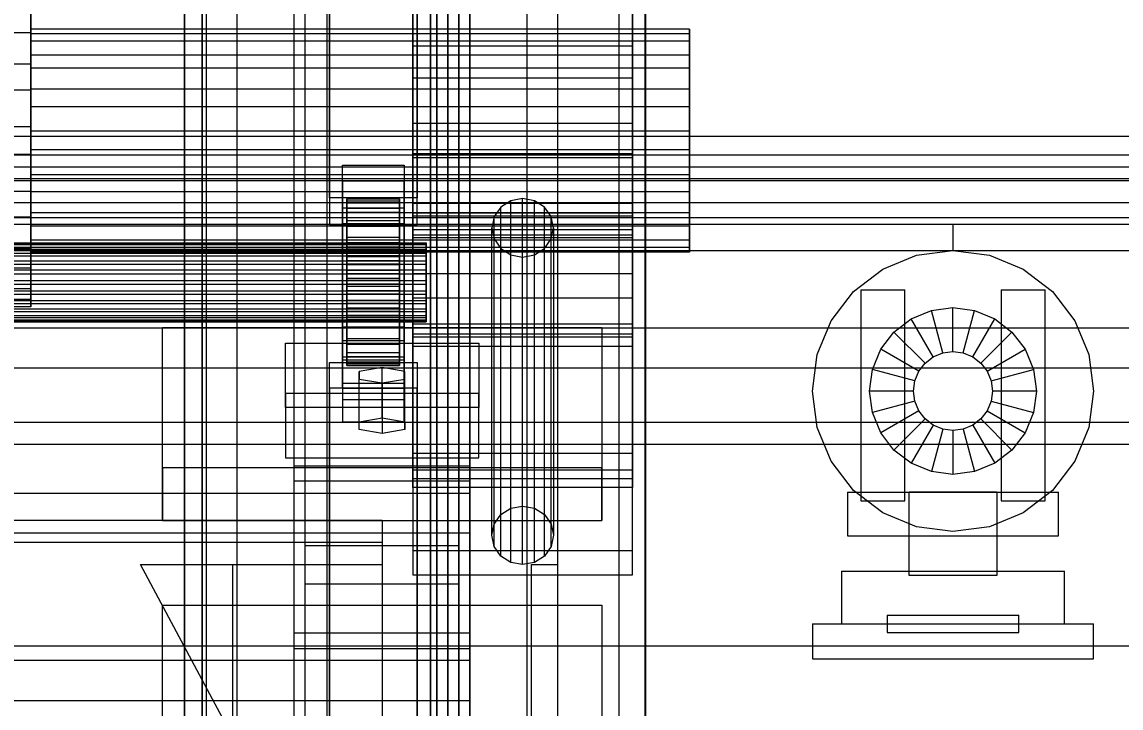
# Model space of a CAD drawing. Header units: millimetres. Extents: x -1970 to 59977, y -50268 to 6837.
# Drawn here: x 348 to 598.3, y -35529.2 to -35373 of the extents above; entities that cross this region are included whole.
import ezdxf

# ---------------------------------------------------------------- set-up
doc = ezdxf.new("R2010")
doc.units = ezdxf.units.MM
for name, color, linetype, lineweight in [('COTAS_O', 1, 'Continuous', 0), ('COTAS_P', 1, 'Continuous', 0), ('frontal_briquetadora', 7, 'Continuous', 0), ('frontal_C01', 7, 'Continuous', 0), ('frontal_C02', 7, 'Continuous', 0), ('frontal_C03', 7, 'Continuous', 0), ('frontal_C04', 7, 'Continuous', 0), ('frontal_secador', 7, 'Continuous', 0)]:
    doc.layers.add(name, color=color, linetype=linetype, lineweight=lineweight)
doc.dimstyles.new('R19_100', dxfattribs={"dimtxt": 250, "dimasz": 150, "dimexe": 150, "dimexo": 80, "dimgap": 100, "dimtad": 1, "dimtih": 1, "dimtoh": 1, "dimdsep": 46, "dimcen": 0.09, "dimadec": 0, "dimazin": 0, "dimtfac": 1, "dimtdec": 4, "dimtofl": 0, "dimtmove": 0, "dimatfit": 3, "dimfxl": 1, "dimtolj": 1, "dimtzin": 0, "dimarcsym": 0})

# ---------------------------------------------------------------- blocks, each defined once
blk = doc.blocks.new('*D37')
at = {"layer": 'COTAS_P', "color": 0, "lineweight": -2, "transparency": 16777216}
for p, q in [((-1750, -35420), (-1750, -34450)), ((2600, -35420), (2600, -34450)), ((-1600, -34600), (2450, -34600))]:
    blk.add_line(p, q, dxfattribs=at)
at = {"layer": 'COTAS_P', "color": 0, "transparency": 16777216}
for points in [[(-1600, -34575), (-1600, -34625), (-1750, -34600)], [(2450, -34575), (2450, -34625), (2600, -34600)]]:
    blk.add_solid(points, dxfattribs=at)
at = {"layer": 'Defpoints', "color": 0, "transparency": 16777216}
for p in [(2600, -34600), (-1750, -35500), (2600, -35500)]:
    blk.add_point(p, dxfattribs=at)
blk = doc.blocks.new('*D45')
at = {"layer": 'COTAS_O', "color": 0, "lineweight": -2, "transparency": 16777216}
for p, q in [((-1480, -35920), (-1480, -35150)), ((490, -35920), (490, -35150)), ((-1330, -35300), (340, -35300))]:
    blk.add_line(p, q, dxfattribs=at)
at = {"layer": 'COTAS_O', "color": 0, "transparency": 16777216}
for points in [[(-1330, -35275), (-1330, -35325), (-1480, -35300)], [(340, -35275), (340, -35325), (490, -35300)]]:
    blk.add_solid(points, dxfattribs=at)
at = {"layer": 'Defpoints', "color": 0, "transparency": 16777216}
for p in [(490, -35300), (-1480, -36000), (490, -36000)]:
    blk.add_point(p, dxfattribs=at)
blk = doc.blocks.new('*D47')
at = {"layer": 'COTAS_O', "color": 0, "lineweight": -2, "transparency": 16777216}
for p, q in [((-1400, -35920), (-1400, -35150)), ((1400, -35920), (1400, -35150)), ((-1250, -35300), (1250, -35300))]:
    blk.add_line(p, q, dxfattribs=at)
at = {"layer": 'COTAS_O', "color": 0, "transparency": 16777216}
for points in [[(-1250, -35275), (-1250, -35325), (-1400, -35300)], [(1250, -35275), (1250, -35325), (1400, -35300)]]:
    blk.add_solid(points, dxfattribs=at)
at = {"layer": 'Defpoints', "color": 0, "transparency": 16777216}
for p in [(1400, -35300), (-1400, -36000), (1400, -36000)]:
    blk.add_point(p, dxfattribs=at)

msp = doc.modelspace()

# ---------------------------------------------------------------- linework, layer by layer
at = {"layer": 'frontal_briquetadora'}
for p, q in [((484, -35988), (484, -34950)), ((490, -35988), (490, -34950)), ((385, -35872.053), (385, -35072.053)), ((445, -35072.053), (445, -35872.053)), ((385, -35075.779), (385, -35875.779)), ((389, -35075.779), (389, -35875.779)), ((441, -35875.779), (441, -35075.779)), ((445, -35875.779), (445, -35075.779)), ((385, -35924.221), (385, -35124.221)), ((389, -35924.221), (389, -35124.221)), ((441, -35124.221), (441, -35924.221)), ((445, -35124.221), (445, -35924.221)), ((385, -35127.947), (385, -35927.947)), ((445, -35927.947), (445, -35127.947))]:
    msp.add_line(p, q, dxfattribs=at)
at = {"layer": 'frontal_C01'}
for p, q in [((390, -35975), (390, -34032.596)), ((397, -35975), (397, -34032.596)), ((463, -35975), (463, -34032.596)), ((470, -35975), (470, -34032.596)), ((390, -35975), (390, -34793.537)), ((397, -35975), (397, -34793.537)), ((463, -35975), (463, -34793.537)), ((470, -35975), (470, -34793.537)), ((417.5, -35575.013), (417.5, -34933.521)), ((442.5, -34933.521), (442.5, -35575.013)), ((417.5, -35600.645), (417.5, -34959.153)), ((442.5, -35600.645), (442.5, -34959.153)), ((410, -35564.015), (410, -35198.763)), ((450, -35198.763), (450, -35564.015)), ((410, -35611.642), (410, -35246.391)), ((450, -35611.642), (450, -35246.391)), ((418, -35413.01), (418, -35262.91)), ((438, -35262.91), (438, -35413.01)), ((418, -35268.998), (418, -35419.098)), ((438, -35419.098), (438, -35268.998)), ((410, -35474.007), (410, -35292.538)), ((450, -35292.538), (450, -35474.007)), ((412.5, -35583.263), (412.5, -35307.023)), ((447.5, -35307.023), (447.5, -35583.263)), ((412.5, -35592.394), (412.5, -35316.154)), ((447.5, -35592.394), (447.5, -35316.154)), ((410, -35512.109), (410, -35330.64)), ((450, -35512.109), (450, -35330.64)), ((437, -35364.113), (437, -35378.459)), ((487, -35378.459), (487, -35364.113)), ((350, -35366.226), (350, -35375.462)), ((350, -35382.583), (350, -35370.985)), ((437, -35385.694), (437, -35369.651)), ((487, -35369.651), (487, -35385.694)), ((350, -35375.462), (-350, -35375.462)), ((350, -35377.336), (350, -35374.589)), ((350, -35374.589), (350, -35375.71)), ((500, -35374.589), (350, -35374.589)), ((350, -35375.462), (350, -35388.434)), ((350, -35375.71), (350, -35380.529)), ((500, -35375.71), (350, -35375.71)), ((500, -35375.71), (500, -35374.589)), ((500, -35374.589), (500, -35377.336)), ((500, -35380.529), (500, -35375.71)), ((350, -35383.534), (350, -35377.336)), ((500, -35377.336), (350, -35377.336)), ((437, -35378.459), (437, -35396.084)), ((487, -35378.459), (437, -35378.459)), ((487, -35396.084), (487, -35378.459)), ((500, -35377.336), (500, -35383.534)), ((350, -35380.529), (350, -35388.313)), ((500, -35380.529), (350, -35380.529)), ((500, -35388.313), (500, -35380.529)), ((350, -35382.583), (-350, -35382.583)), ((350, -35396.834), (350, -35382.583)), ((350, -35392.238), (350, -35383.534)), ((500, -35383.534), (350, -35383.534)), ((500, -35383.534), (500, -35392.238)), ((437, -35403.916), (437, -35385.694)), ((437, -35385.694), (487, -35385.694)), ((487, -35385.694), (487, -35403.916)), ((-350, -35388.434), (350, -35388.434)), ((350, -35388.313), (350, -35397.875)), ((500, -35388.313), (350, -35388.313)), ((350, -35388.434), (350, -35403.166)), ((500, -35397.875), (500, -35388.313)), ((350, -35402.125), (350, -35392.238)), ((350, -35392.238), (500, -35392.238)), ((500, -35392.238), (500, -35402.125)), ((350, -35396.834), (-350, -35396.834)), ((350, -35411.566), (350, -35396.834)), ((437, -35396.084), (437, -35414.306)), ((487, -35396.084), (437, -35396.084)), ((487, -35414.306), (487, -35396.084)), ((350, -35397.875), (350, -35407.762)), ((500, -35397.875), (350, -35397.875)), ((500, -35407.762), (500, -35397.875)), ((350, -35403.166), (-350, -35403.166)), ((350, -35411.687), (350, -35402.125)), ((500, -35402.125), (350, -35402.125)), ((350, -35403.166), (350, -35417.417)), ((437, -35478.996), (437, -35402.902)), ((437, -35402.902), (487, -35402.902)), ((437, -35417.19), (437, -35402.902)), ((437, -35421.541), (437, -35403.916)), ((487, -35403.916), (437, -35403.916)), ((487, -35402.902), (487, -35478.996)), ((487, -35402.902), (487, -35417.19)), ((487, -35403.916), (487, -35421.541)), ((500, -35402.125), (500, -35411.687)), ((421, -35409.2), (421, -35405.548)), ((421, -35405.548), (435, -35405.548)), ((421, -35445.555), (421, -35405.548)), ((435, -35405.548), (435, -35409.2)), ((435, -35405.548), (435, -35445.555)), ((350, -35407.762), (350, -35416.466)), ((500, -35407.762), (350, -35407.762)), ((435, -35409.2), (421, -35409.2)), ((421, -35409.2), (421, -35449.207)), ((435, -35449.207), (435, -35409.2)), ((500, -35416.466), (500, -35407.762)), ((350, -35411.566), (-350, -35411.566)), ((350, -35424.538), (350, -35411.566)), ((350, -35419.471), (350, -35411.687)), ((500, -35411.687), (350, -35411.687)), ((500, -35411.687), (500, -35419.471)), ((438, -35413.01), (418, -35413.01)), ((418, -35413.01), (418, -35419.098)), ((422, -35423.258), (422, -35413.269)), ((422, -35413.269), (422, -35413.682)), ((422, -35413.269), (434, -35413.269)), ((422, -35414.149), (422, -35413.269)), ((422, -35423.453), (422, -35413.682)), ((422, -35413.682), (422, -35415.361)), ((422, -35413.682), (434, -35413.682)), ((422, -35423.675), (422, -35414.149)), ((422, -35414.149), (434, -35414.149)), ((422, -35416.262), (422, -35414.149)), ((434, -35413.682), (434, -35413.269)), ((434, -35413.269), (434, -35423.258)), ((434, -35413.269), (434, -35414.149)), ((434, -35415.361), (434, -35413.682)), ((434, -35413.682), (434, -35423.453)), ((434, -35414.149), (434, -35423.675)), ((434, -35414.149), (434, -35416.262)), ((437, -35414.306), (437, -35430.349)), ((487, -35414.306), (437, -35414.306)), ((438, -35419.098), (438, -35413.01)), ((459.321, -35413.679), (457.05, -35415.125)), ((462, -35413.172), (459.321, -35413.679)), ((459.321, -35483.686), (459.321, -35413.679)), ((464.679, -35413.679), (462, -35413.172)), ((462, -35483.178), (462, -35413.172)), ((466.95, -35415.125), (464.679, -35413.679)), ((464.679, -35483.686), (464.679, -35413.679)), ((487, -35430.349), (487, -35414.306)), ((350, -35416.466), (350, -35422.664)), ((500, -35416.466), (350, -35416.466)), ((421, -35418.94), (421, -35415.288)), ((421, -35415.288), (435, -35415.288)), ((421, -35455.295), (421, -35415.288)), ((422, -35424.248), (422, -35415.361)), ((422, -35415.361), (422, -35418.19)), ((422, -35415.361), (434, -35415.361)), ((422, -35424.676), (422, -35416.262)), ((422, -35416.262), (434, -35416.262)), ((422, -35419.465), (422, -35416.262)), ((434, -35418.19), (434, -35415.361)), ((434, -35415.361), (434, -35424.248)), ((434, -35416.262), (434, -35424.676)), ((434, -35416.262), (434, -35419.465)), ((435, -35415.288), (435, -35418.94)), ((435, -35415.288), (435, -35455.295)), ((437, -35471.211), (437, -35416.423)), ((437, -35416.423), (487, -35416.423)), ((437, -35422.139), (437, -35416.423)), ((457.05, -35415.125), (455.533, -35417.288)), ((457.05, -35485.131), (457.05, -35415.125)), ((468.467, -35417.288), (466.95, -35415.125)), ((466.95, -35485.131), (466.95, -35415.125)), ((487, -35416.423), (487, -35471.211)), ((487, -35416.423), (487, -35422.139)), ((500, -35422.664), (500, -35416.466)), ((350, -35417.417), (-350, -35417.417)), ((350, -35417.417), (350, -35429.015)), ((350, -35424.29), (350, -35419.471)), ((500, -35419.471), (350, -35419.471)), ((418, -35419.098), (438, -35419.098)), ((435, -35418.94), (421, -35418.94)), ((421, -35418.94), (421, -35458.947)), ((422, -35425.589), (422, -35418.19)), ((422, -35418.19), (422, -35421.977)), ((422, -35418.19), (434, -35418.19)), ((422, -35426.193), (422, -35419.465)), ((422, -35419.465), (434, -35419.465)), ((422, -35423.539), (422, -35419.465)), ((434, -35421.977), (434, -35418.19)), ((434, -35418.19), (434, -35425.589)), ((434, -35419.465), (434, -35426.193)), ((434, -35419.465), (434, -35423.539)), ((435, -35458.947), (435, -35418.94)), ((487, -35417.19), (437, -35417.19)), ((437, -35417.19), (437, -35493.284)), ((455.533, -35417.288), (455, -35419.839)), ((455.533, -35487.294), (455.533, -35417.288)), ((469, -35419.839), (468.467, -35417.288)), ((468.467, -35487.294), (468.467, -35417.288)), ((487, -35493.284), (487, -35417.19)), ((500, -35419.471), (500, -35424.29)), ((422, -35427.383), (422, -35421.977)), ((422, -35421.977), (422, -35426.464)), ((422, -35421.977), (434, -35421.977)), ((434, -35426.464), (434, -35421.977)), ((434, -35421.977), (434, -35427.383)), ((437, -35475.021), (437, -35420.234)), ((437, -35420.234), (487, -35420.234)), ((437, -35444.047), (437, -35420.234)), ((437, -35435.887), (437, -35421.541)), ((487, -35421.541), (437, -35421.541)), ((455, -35419.839), (455.533, -35422.391)), ((455, -35489.846), (455, -35419.839)), ((468.467, -35422.391), (469, -35419.839)), ((469, -35419.839), (469, -35489.846)), ((487, -35420.234), (487, -35475.021)), ((487, -35420.234), (487, -35444.047)), ((487, -35421.541), (487, -35435.887)), ((-440, -35423.258), (440, -35423.258)), ((-440, -35423.453), (440, -35423.453)), ((-440, -35423.675), (440, -35423.675)), ((-440, -35424.248), (440, -35424.248)), ((350, -35422.664), (350, -35425.411)), ((500, -35422.664), (350, -35422.664)), ((350, -35425.411), (350, -35424.29)), ((500, -35424.29), (350, -35424.29)), ((422, -35423.453), (422, -35423.258)), ((434, -35423.258), (422, -35423.258)), ((422, -35423.258), (422, -35423.675)), ((422, -35424.248), (422, -35423.453)), ((434, -35423.453), (422, -35423.453)), ((422, -35428.123), (422, -35423.539)), ((422, -35423.539), (434, -35423.539)), ((422, -35428.207), (422, -35423.539)), ((434, -35423.675), (422, -35423.675)), ((422, -35423.675), (422, -35424.676)), ((422, -35425.589), (422, -35424.248)), ((434, -35424.248), (422, -35424.248)), ((434, -35423.258), (434, -35423.453)), ((434, -35423.675), (434, -35423.258)), ((434, -35423.453), (434, -35424.248)), ((434, -35423.539), (434, -35428.123)), ((434, -35423.539), (434, -35428.207)), ((434, -35424.676), (434, -35423.675)), ((434, -35424.248), (434, -35425.589)), ((487, -35422.139), (437, -35422.139)), ((437, -35422.139), (437, -35476.927)), ((440, -35423.453), (440, -35423.258)), ((440, -35423.258), (440, -35423.675)), ((440, -35424.248), (440, -35423.453)), ((440, -35423.675), (440, -35424.676)), ((440, -35425.589), (440, -35424.248)), ((455.533, -35422.391), (457.05, -35424.554)), ((455.533, -35492.398), (455.533, -35422.391)), ((466.95, -35424.554), (468.467, -35422.391)), ((468.467, -35492.398), (468.467, -35422.391)), ((487, -35476.927), (487, -35422.139)), ((500, -35425.411), (500, -35422.664)), ((500, -35424.29), (500, -35425.411)), ((-440, -35424.676), (440, -35424.676)), ((-440, -35425.589), (440, -35425.589)), ((-440, -35426.193), (440, -35426.193)), ((350, -35424.538), (-350, -35424.538)), ((350, -35433.774), (350, -35424.538)), ((500, -35425.411), (350, -35425.411)), ((434, -35424.676), (422, -35424.676)), ((422, -35424.676), (422, -35426.193)), ((422, -35427.383), (422, -35425.589)), ((434, -35425.589), (422, -35425.589)), ((434, -35426.193), (422, -35426.193)), ((422, -35426.193), (422, -35428.123)), ((422, -35426.464), (422, -35429.508)), ((434, -35426.464), (422, -35426.464)), ((422, -35426.464), (422, -35431.346)), ((434, -35426.193), (434, -35424.676)), ((434, -35425.589), (434, -35427.383)), ((434, -35428.123), (434, -35426.193)), ((434, -35429.508), (434, -35426.464)), ((434, -35431.346), (434, -35426.464)), ((440, -35424.676), (440, -35426.193)), ((440, -35427.383), (440, -35425.589)), ((440, -35426.193), (440, -35428.123)), ((457.05, -35424.554), (459.321, -35426)), ((457.05, -35494.561), (457.05, -35424.554)), ((459.321, -35426), (462, -35426.507)), ((459.321, -35496.006), (459.321, -35426)), ((462, -35426.507), (464.679, -35426)), ((462, -35496.514), (462, -35426.507)), ((464.679, -35426), (466.95, -35424.554)), ((464.679, -35496.006), (464.679, -35426)), ((466.95, -35494.561), (466.95, -35424.554)), ((-440, -35427.383), (440, -35427.383)), ((-440, -35428.123), (440, -35428.123)), ((350, -35429.015), (-350, -35429.015)), ((350, -35429.015), (350, -35436.197)), ((422, -35429.508), (422, -35427.383)), ((434, -35427.383), (422, -35427.383)), ((434, -35428.123), (422, -35428.123)), ((422, -35428.123), (422, -35430.333)), ((422, -35430.333), (422, -35428.207)), ((422, -35428.207), (434, -35428.207)), ((422, -35433.149), (422, -35428.207)), ((434, -35427.383), (434, -35429.508)), ((434, -35430.333), (434, -35428.123)), ((434, -35428.207), (434, -35430.333)), ((434, -35428.207), (434, -35433.149)), ((440, -35429.508), (440, -35427.383)), ((440, -35428.123), (440, -35430.333)), ((440, -35429.508), (-440, -35429.508)), ((-440, -35430.333), (440, -35430.333)), ((-440, -35431.82), (440, -35431.82)), ((422, -35429.508), (434, -35429.508)), ((422, -35431.82), (422, -35429.508)), ((434, -35430.333), (422, -35430.333)), ((422, -35430.333), (422, -35432.675)), ((422, -35431.82), (422, -35431.346)), ((422, -35431.346), (422, -35436.288)), ((422, -35431.346), (434, -35431.346)), ((422, -35434.162), (422, -35431.82)), ((434, -35431.82), (422, -35431.82)), ((434, -35429.508), (434, -35431.82)), ((434, -35432.675), (434, -35430.333)), ((434, -35436.288), (434, -35431.346)), ((434, -35431.346), (434, -35431.82)), ((434, -35431.82), (434, -35434.162)), ((437, -35430.349), (437, -35441.773)), ((487, -35430.349), (437, -35430.349)), ((440, -35431.82), (440, -35429.508)), ((440, -35430.333), (440, -35432.675)), ((440, -35434.162), (440, -35431.82)), ((487, -35441.773), (487, -35430.349)), ((-440, -35432.675), (440, -35432.675)), ((-440, -35434.162), (440, -35434.162)), ((350, -35433.774), (-350, -35433.774)), ((350, -35437.868), (350, -35433.774)), ((422, -35432.675), (422, -35433.149)), ((434, -35432.675), (422, -35432.675)), ((422, -35432.675), (422, -35434.987)), ((422, -35433.149), (434, -35433.149)), ((422, -35438.031), (422, -35433.149)), ((422, -35436.372), (422, -35434.162)), ((422, -35434.162), (422, -35436.288)), ((434, -35434.162), (422, -35434.162)), ((434, -35433.149), (434, -35432.675)), ((434, -35434.987), (434, -35432.675)), ((434, -35433.149), (434, -35438.031)), ((434, -35436.288), (434, -35434.162)), ((434, -35434.162), (434, -35436.372)), ((440, -35432.675), (440, -35434.987)), ((440, -35436.372), (440, -35434.162)), ((-440, -35434.987), (440, -35434.987)), ((-440, -35436.372), (440, -35436.372)), ((350, -35436.197), (-350, -35436.197)), ((350, -35436.197), (350, -35437.868)), ((422, -35434.987), (422, -35438.031)), ((434, -35434.987), (422, -35434.987)), ((422, -35434.987), (422, -35437.112)), ((422, -35436.288), (422, -35440.956)), ((422, -35436.288), (434, -35436.288)), ((422, -35438.302), (422, -35436.372)), ((422, -35436.372), (422, -35440.956)), ((434, -35436.372), (422, -35436.372)), ((434, -35438.031), (434, -35434.987)), ((434, -35437.112), (434, -35434.987)), ((434, -35440.956), (434, -35436.288)), ((434, -35440.956), (434, -35436.372)), ((434, -35436.372), (434, -35438.302)), ((437, -35444.77), (437, -35435.887)), ((487, -35435.887), (437, -35435.887)), ((440, -35434.987), (440, -35437.112)), ((440, -35438.302), (440, -35436.372)), ((487, -35435.887), (487, -35444.77)), ((-440, -35437.112), (440, -35437.112)), ((-440, -35438.302), (440, -35438.302)), ((-440, -35438.906), (440, -35438.906)), ((350, -35437.868), (-350, -35437.868)), ((422, -35437.112), (422, -35442.518)), ((434, -35437.112), (422, -35437.112)), ((422, -35437.112), (422, -35438.906)), ((422, -35438.031), (434, -35438.031)), ((422, -35442.518), (422, -35438.031)), ((422, -35439.819), (422, -35438.302)), ((422, -35438.302), (422, -35445.03)), ((434, -35438.302), (422, -35438.302)), ((422, -35438.906), (422, -35446.305)), ((434, -35438.906), (422, -35438.906)), ((422, -35438.906), (422, -35440.247)), ((434, -35442.518), (434, -35437.112)), ((434, -35438.906), (434, -35437.112)), ((434, -35438.031), (434, -35442.518)), ((434, -35445.03), (434, -35438.302)), ((434, -35438.302), (434, -35439.819)), ((434, -35446.305), (434, -35438.906)), ((434, -35440.247), (434, -35438.906)), ((440, -35437.112), (440, -35438.906)), ((440, -35439.819), (440, -35438.302)), ((440, -35438.906), (440, -35440.247)), ((-440, -35439.819), (440, -35439.819)), ((-440, -35440.247), (440, -35440.247)), ((-440, -35440.82), (440, -35440.82)), ((-440, -35441.042), (440, -35441.042)), ((-440, -35441.237), (440, -35441.237)), ((422, -35440.82), (422, -35439.819)), ((422, -35439.819), (422, -35448.232)), ((434, -35439.819), (422, -35439.819)), ((422, -35440.247), (422, -35449.134)), ((434, -35440.247), (422, -35440.247)), ((422, -35440.247), (422, -35441.042)), ((422, -35441.237), (422, -35440.82)), ((422, -35440.82), (422, -35450.346)), ((434, -35440.82), (422, -35440.82)), ((422, -35440.956), (422, -35445.03)), ((422, -35440.956), (434, -35440.956)), ((422, -35441.042), (422, -35450.813)), ((434, -35441.042), (422, -35441.042)), ((422, -35441.042), (422, -35441.237)), ((422, -35441.237), (422, -35451.226)), ((434, -35441.237), (422, -35441.237)), ((434, -35448.232), (434, -35439.819)), ((434, -35439.819), (434, -35440.82)), ((434, -35449.134), (434, -35440.247)), ((434, -35441.042), (434, -35440.247)), ((434, -35450.346), (434, -35440.82)), ((434, -35440.82), (434, -35441.237)), ((434, -35445.03), (434, -35440.956)), ((434, -35450.813), (434, -35441.042)), ((434, -35441.237), (434, -35441.042)), ((434, -35451.226), (434, -35441.237)), ((437, -35441.773), (437, -35446.837)), ((487, -35441.773), (437, -35441.773)), ((440, -35440.82), (440, -35439.819)), ((440, -35440.247), (440, -35441.042)), ((440, -35441.237), (440, -35440.82)), ((440, -35441.042), (440, -35441.237)), ((487, -35446.837), (487, -35441.773)), ((380, -35474.479), (380, -35442.525)), ((380, -35442.525), (480, -35442.525)), ((380, -35486.479), (380, -35442.525)), ((421, -35456.394), (421, -35442.393)), ((421, -35442.393), (435, -35442.393)), ((421, -35450.013), (421, -35442.393)), ((422, -35442.518), (434, -35442.518)), ((422, -35446.305), (422, -35442.518)), ((434, -35442.518), (434, -35446.305)), ((435, -35442.393), (435, -35456.394)), ((435, -35442.393), (435, -35450.013)), ((487, -35444.047), (437, -35444.047)), ((437, -35444.047), (437, -35498.835)), ((480, -35442.525), (480, -35474.479)), ((480, -35442.525), (480, -35486.479)), ((487, -35498.835), (487, -35444.047)), ((435, -35445.555), (421, -35445.555)), ((421, -35445.555), (421, -35449.207)), ((422, -35445.03), (422, -35448.232)), ((422, -35445.03), (434, -35445.03)), ((422, -35446.305), (434, -35446.305)), ((422, -35449.134), (422, -35446.305)), ((434, -35448.232), (434, -35445.03)), ((434, -35446.305), (434, -35449.134)), ((435, -35449.207), (435, -35445.555)), ((437, -35446.837), (437, -35444.77)), ((487, -35444.77), (437, -35444.77)), ((487, -35446.837), (437, -35446.837)), ((487, -35444.77), (487, -35446.837)), ((421, -35449.207), (435, -35449.207)), ((422, -35448.232), (422, -35450.346)), ((422, -35448.232), (434, -35448.232)), ((422, -35449.134), (434, -35449.134)), ((422, -35450.813), (422, -35449.134)), ((434, -35450.346), (434, -35448.232)), ((434, -35449.134), (434, -35450.813)), ((435, -35450.013), (421, -35450.013)), ((421, -35450.013), (421, -35464.014)), ((422, -35450.346), (422, -35451.226)), ((422, -35450.346), (434, -35450.346)), ((422, -35450.813), (434, -35450.813)), ((422, -35451.226), (422, -35450.813)), ((422, -35451.226), (434, -35451.226)), ((434, -35451.226), (434, -35450.346)), ((434, -35450.813), (434, -35451.226)), ((435, -35464.014), (435, -35450.013)), ((435, -35455.295), (421, -35455.295)), ((421, -35455.295), (421, -35458.947)), ((435, -35456.394), (421, -35456.394)), ((421, -35456.394), (421, -35464.014)), ((435, -35458.947), (435, -35455.295)), ((435, -35464.014), (435, -35456.394)), ((421, -35458.947), (435, -35458.947)), ((421, -35464.014), (435, -35464.014)), ((487, -35471.211), (437, -35471.211)), ((437, -35471.211), (437, -35476.927)), ((487, -35476.927), (487, -35471.211)), ((480, -35474.479), (380, -35474.479)), ((380, -35474.479), (380, -35486.479)), ((410, -35512.109), (410, -35474.007)), ((410, -35474.007), (450, -35474.007)), ((450, -35474.007), (450, -35512.109)), ((480, -35486.479), (480, -35474.479)), ((487, -35475.021), (437, -35475.021)), ((437, -35475.021), (437, -35498.835)), ((437, -35476.927), (487, -35476.927)), ((487, -35498.835), (487, -35475.021)), ((487, -35478.996), (437, -35478.996)), ((437, -35478.996), (437, -35493.284)), ((487, -35493.284), (487, -35478.996)), ((-450, -35480.256), (450, -35480.256)), ((450, -35480.256), (450, -35489.388)), ((450, -35480.256), (450, -35518.358)), ((457.05, -35485.131), (459.321, -35483.686)), ((459.321, -35483.686), (462, -35483.178)), ((462, -35483.178), (464.679, -35483.686)), ((464.679, -35483.686), (466.95, -35485.131)), ((430, -35486.479), (-430, -35486.479)), ((380, -35486.479), (480, -35486.479)), ((430, -35486.479), (430, -35491.479)), ((455.533, -35487.294), (457.05, -35485.131)), ((466.95, -35485.131), (468.467, -35487.294)), ((450, -35489.388), (-450, -35489.388)), ((450, -35527.49), (450, -35489.388)), ((455, -35489.846), (455.533, -35487.294)), ((468.467, -35487.294), (469, -35489.846)), ((430, -35491.479), (-430, -35491.479)), ((430, -35491.479), (430, -35541.479)), ((455.533, -35492.398), (455, -35489.846)), ((469, -35489.846), (468.467, -35492.398)), ((437, -35493.284), (487, -35493.284)), ((457.05, -35494.561), (455.533, -35492.398)), ((459.321, -35496.006), (457.05, -35494.561)), ((466.95, -35494.561), (464.679, -35496.006)), ((468.467, -35492.398), (466.95, -35494.561)), ((430, -35599.479), (375, -35496.479)), ((375, -35496.479), (430, -35496.479)), ((390, -35599.479), (390, -35496.479)), ((390, -35496.479), (396, -35496.479)), ((396, -35599.479), (396, -35496.479)), ((430, -35496.479), (430, -35599.479)), ((462, -35496.514), (459.321, -35496.006)), ((464.679, -35496.006), (462, -35496.514)), ((464, -35599.479), (464, -35496.479)), ((464, -35496.479), (470, -35496.479)), ((470, -35599.479), (470, -35496.479)), ((437, -35498.835), (487, -35498.835)), ((450, -35512.109), (410, -35512.109)), ((450, -35518.358), (-450, -35518.358)), ((450, -35527.49), (450, -35518.358)), ((-450, -35527.49), (450, -35527.49))]:
    msp.add_line(p, q, dxfattribs=at)
at = {"layer": 'frontal_C02'}
for p, q in [((390, -35975), (390, -33576.746)), ((397, -35975), (397, -33576.746)), ((463, -35975), (463, -33576.746)), ((470, -35975), (470, -33576.746)), ((390, -35975), (390, -34072.136)), ((397, -35975), (397, -34072.136)), ((463, -35975), (463, -34072.136)), ((470, -35975), (470, -34072.136)), ((390, -35975), (390, -34861.253)), ((397, -35975), (397, -34861.253)), ((463, -35975), (463, -34861.253)), ((470, -35975), (470, -34861.253)), ((410, -35477.439), (410, -35126.72)), ((450, -35126.72), (450, -35477.439)), ((417.5, -35601.333), (417.5, -35132.029)), ((442.5, -35132.029), (442.5, -35601.333)), ((417.5, -35628.97), (417.5, -35159.666)), ((442.5, -35628.97), (442.5, -35159.666)), ((410, -35515.692), (410, -35164.974)), ((450, -35515.692), (450, -35164.974)), ((410, -35590.878), (410, -35303.277)), ((450, -35303.277), (450, -35590.878)), ((410, -35639.425), (410, -35351.825)), ((450, -35639.425), (450, -35351.825)), ((408, -35460.721), (408, -35446.107)), ((408, -35446.107), (452, -35446.107)), ((408, -35457.583), (408, -35446.107)), ((452, -35446.107), (452, -35460.721)), ((452, -35446.107), (452, -35457.583)), ((418, -35456.337), (418, -35450.491)), ((418, -35450.491), (438, -35450.491)), ((418, -35601.188), (418, -35450.491)), ((430, -35451.66), (424.804, -35452.537)), ((435.196, -35452.537), (430, -35451.66)), ((430, -35463.136), (430, -35451.66)), ((438, -35450.491), (438, -35456.337)), ((438, -35450.491), (438, -35601.188)), ((424.804, -35452.537), (424.804, -35454.291)), ((424.804, -35464.013), (424.804, -35452.537)), ((424.804, -35454.291), (430, -35455.168)), ((424.804, -35465.767), (424.804, -35454.291)), ((430, -35455.168), (435.196, -35454.291)), ((435.196, -35454.291), (435.196, -35452.537)), ((435.196, -35464.013), (435.196, -35452.537)), ((435.196, -35465.767), (435.196, -35454.291)), ((438, -35456.337), (418, -35456.337)), ((418, -35456.337), (418, -35607.033)), ((430, -35455.168), (430, -35466.644)), ((438, -35607.033), (438, -35456.337)), ((452, -35457.583), (408, -35457.583)), ((408, -35457.583), (408, -35472.197)), ((452, -35472.197), (452, -35457.583)), ((452, -35460.721), (408, -35460.721)), ((408, -35460.721), (408, -35472.197)), ((452, -35472.197), (452, -35460.721)), ((424.804, -35464.013), (430, -35463.136)), ((424.804, -35465.767), (424.804, -35464.013)), ((430, -35463.136), (435.196, -35464.013)), ((435.196, -35464.013), (435.196, -35465.767)), ((430, -35466.644), (424.804, -35465.767)), ((435.196, -35465.767), (430, -35466.644)), ((408, -35472.197), (452, -35472.197)), ((410, -35515.692), (410, -35477.439)), ((410, -35477.439), (450, -35477.439)), ((410, -35651.688), (410, -35477.439)), ((450, -35477.439), (450, -35515.692)), ((450, -35477.439), (450, -35651.688)), ((412.5, -35500.95), (412.5, -35492.182)), ((412.5, -35492.182), (447.5, -35492.182)), ((412.5, -35610.767), (412.5, -35492.182)), ((447.5, -35492.182), (447.5, -35500.95)), ((447.5, -35492.182), (447.5, -35610.767)), ((447.5, -35500.95), (412.5, -35500.95)), ((412.5, -35619.535), (412.5, -35500.95)), ((447.5, -35619.535), (447.5, -35500.95)), ((380, -35530.837), (380, -35505.776)), ((380, -35505.776), (480, -35505.776)), ((380, -35542.837), (380, -35505.776)), ((480, -35505.776), (480, -35530.837)), ((480, -35505.776), (480, -35542.837)), ((450, -35515.692), (410, -35515.692)), ((410, -35689.941), (410, -35515.692)), ((450, -35689.941), (450, -35515.692))]:
    msp.add_line(p, q, dxfattribs=at)
at = {"layer": 'frontal_C03'}
for p, q in [((1530, -35409.158), (-1530, -35409.158)), ((-1500, -35408.612), (1500, -35408.612)), ((1530, -35414.158), (-1530, -35414.158)), ((1500, -35417.595), (-1500, -35417.595)), ((1500, -35442.718), (-1500, -35442.718)), ((-1500, -35451.701), (1500, -35451.701)), ((1530, -35464.158), (-1530, -35464.158)), ((1530, -35469.158), (-1530, -35469.158))]:
    msp.add_line(p, q, dxfattribs=at)
at = {"layer": 'frontal_C04'}
for p, q in [((-420, -35419), (560, -35419)), ((560, -35419), (560, -35425)), ((560, -35419), (1540, -35419)), ((-420, -35425), (560, -35425)), ((544, -35429.287), (551.718, -35426.09)), ((551.718, -35426.09), (560, -35425)), ((560, -35425), (1540, -35425)), ((560, -35425), (568.282, -35426.09)), ((568.282, -35426.09), (576, -35429.287)), ((537.373, -35434.373), (544, -35429.287)), ((576, -35429.287), (582.627, -35434.373)), ((532.287, -35441), (537.373, -35434.373)), ((539, -35434), (549, -35434)), ((539, -35434), (539, -35482)), ((549, -35482), (549, -35434)), ((571, -35434), (581, -35434)), ((571, -35434), (571, -35482)), ((581, -35482), (581, -35434)), ((582.627, -35434.373), (587.713, -35441)), ((550.5, -35440.546), (555.082, -35438.647)), ((555.082, -35438.647), (560, -35438)), ((557.671, -35448.307), (555.082, -35438.647)), ((560, -35448), (560, -35438)), ((560, -35438), (564.918, -35438.647)), ((562.329, -35448.307), (564.918, -35438.647)), ((564.918, -35438.647), (569.5, -35440.546)), ((529.09, -35448.718), (532.287, -35441)), ((546.565, -35443.565), (550.5, -35440.546)), ((555.5, -35449.206), (550.5, -35440.546)), ((564.5, -35449.206), (569.5, -35440.546)), ((569.5, -35440.546), (573.435, -35443.565)), ((587.713, -35441), (590.91, -35448.718)), ((543.546, -35447.5), (546.565, -35443.565)), ((553.636, -35450.636), (546.565, -35443.565)), ((566.364, -35450.636), (573.435, -35443.565)), ((573.435, -35443.565), (576.454, -35447.5)), ((528, -35457), (529.09, -35448.718)), ((541.647, -35452.082), (543.546, -35447.5)), ((552.206, -35452.5), (543.546, -35447.5)), ((553.636, -35450.636), (555.5, -35449.206)), ((555.5, -35449.206), (557.671, -35448.307)), ((557.671, -35448.307), (560, -35448)), ((560, -35448), (562.329, -35448.307)), ((562.329, -35448.307), (564.5, -35449.206)), ((564.5, -35449.206), (566.364, -35450.636)), ((567.794, -35452.5), (576.454, -35447.5)), ((576.454, -35447.5), (578.353, -35452.082)), ((590.91, -35448.718), (592, -35457)), ((552.206, -35452.5), (553.636, -35450.636)), ((566.364, -35450.636), (567.794, -35452.5)), ((541, -35457), (541.647, -35452.082)), ((551.307, -35454.671), (541.647, -35452.082)), ((551.307, -35454.671), (552.206, -35452.5)), ((567.794, -35452.5), (568.693, -35454.671)), ((568.693, -35454.671), (578.353, -35452.082)), ((578.353, -35452.082), (579, -35457)), ((529.09, -35465.282), (528, -35457)), ((551, -35457), (541, -35457)), ((541.647, -35461.918), (541, -35457)), ((551, -35457), (551.307, -35454.671)), ((551.307, -35459.329), (551, -35457)), ((568.693, -35454.671), (569, -35457)), ((569, -35457), (568.693, -35459.329)), ((579, -35457), (569, -35457)), ((579, -35457), (578.353, -35461.918)), ((592, -35457), (590.91, -35465.282)), ((551.307, -35459.329), (541.647, -35461.918)), ((552.206, -35461.5), (551.307, -35459.329)), ((568.693, -35459.329), (567.794, -35461.5)), ((568.693, -35459.329), (578.353, -35461.918)), ((543.546, -35466.5), (541.647, -35461.918)), ((552.206, -35461.5), (543.546, -35466.5)), ((553.636, -35463.364), (552.206, -35461.5)), ((567.794, -35461.5), (566.364, -35463.364)), ((567.794, -35461.5), (576.454, -35466.5)), ((578.353, -35461.918), (576.454, -35466.5)), ((553.636, -35463.364), (546.565, -35470.435)), ((555.5, -35464.794), (553.636, -35463.364)), ((566.364, -35463.364), (564.5, -35464.794)), ((566.364, -35463.364), (573.435, -35470.435)), ((532.287, -35473), (529.09, -35465.282)), ((546.565, -35470.435), (543.546, -35466.5)), ((555.5, -35464.794), (550.5, -35473.454)), ((557.671, -35465.693), (555.082, -35475.353)), ((557.671, -35465.693), (555.5, -35464.794)), ((560, -35466), (557.671, -35465.693)), ((562.329, -35465.693), (560, -35466)), ((560, -35466), (560, -35476)), ((564.5, -35464.794), (562.329, -35465.693)), ((562.329, -35465.693), (564.918, -35475.353)), ((564.5, -35464.794), (569.5, -35473.454)), ((576.454, -35466.5), (573.435, -35470.435)), ((590.91, -35465.282), (587.713, -35473)), ((550.5, -35473.454), (546.565, -35470.435)), ((573.435, -35470.435), (569.5, -35473.454)), ((537.373, -35479.627), (532.287, -35473)), ((555.082, -35475.353), (550.5, -35473.454)), ((569.5, -35473.454), (564.918, -35475.353)), ((587.713, -35473), (582.627, -35479.627)), ((560, -35476), (555.082, -35475.353)), ((564.918, -35475.353), (560, -35476)), ((536, -35480), (584, -35480)), ((536, -35480), (536, -35490)), ((544, -35484.713), (537.373, -35479.627)), ((539, -35482), (549, -35482)), ((570, -35480), (550, -35480)), ((550, -35499), (550, -35480)), ((570, -35480), (570, -35499)), ((571, -35482), (581, -35482)), ((582.627, -35479.627), (576, -35484.713)), ((584, -35490), (584, -35480)), ((551.718, -35487.91), (544, -35484.713)), ((576, -35484.713), (568.282, -35487.91)), ((560, -35489), (551.718, -35487.91)), ((568.282, -35487.91), (560, -35489)), ((536, -35490), (584, -35490)), ((534.6, -35498), (585.4, -35498)), ((534.6, -35498), (534.6, -35510)), ((570, -35499), (550, -35499)), ((585.4, -35510), (585.4, -35498)), ((545, -35508), (575, -35508)), ((545, -35508), (545, -35512)), ((575, -35512), (575, -35508)), ((528, -35510), (592, -35510)), ((528, -35510), (528, -35518)), ((534.6, -35510), (585.4, -35510)), ((545, -35512), (575, -35512)), ((592, -35518), (592, -35510)), ((-550, -35515), (650, -35515)), ((528, -35518), (592, -35518))]:
    msp.add_line(p, q, dxfattribs=at)
at = {"layer": 'frontal_secador'}
for p, q in [((-1250, -35399), (1250, -35399)), ((-1250, -35403.243), (1250, -35403.243)), ((1250, -35406.071), (-1250, -35406.071))]:
    msp.add_line(p, q, dxfattribs=at)

# ---------------------------------------------------------------- dimensions: what is measured, and where the dimension line sits
at = {"layer": 'COTAS_O'}
for p1, p2, picture, middle in [((-1480, -36000), (490, -36000), '*D45', (-495, -35300)), ((-1400, -36000), (1400, -36000), '*D47', (0, -35300))]:
    dim = msp.add_aligned_dim(p1=p1, p2=p2, distance=700, text='<> O', dimstyle='R19_100', dxfattribs=at)
    dim.commit()
    dim.dimension.update_dxf_attribs({"geometry": picture, "text_midpoint": middle})
at = {"layer": 'COTAS_P'}
dim = msp.add_aligned_dim(p1=(-1750, -35500), p2=(2600, -35500), distance=900, text='<> P', dimstyle='R19_100', dxfattribs=at)
dim.commit()
dim.dimension.update_dxf_attribs({"geometry": '*D37', "text_midpoint": (425, -34600)})

doc.saveas('drawing.dxf')
